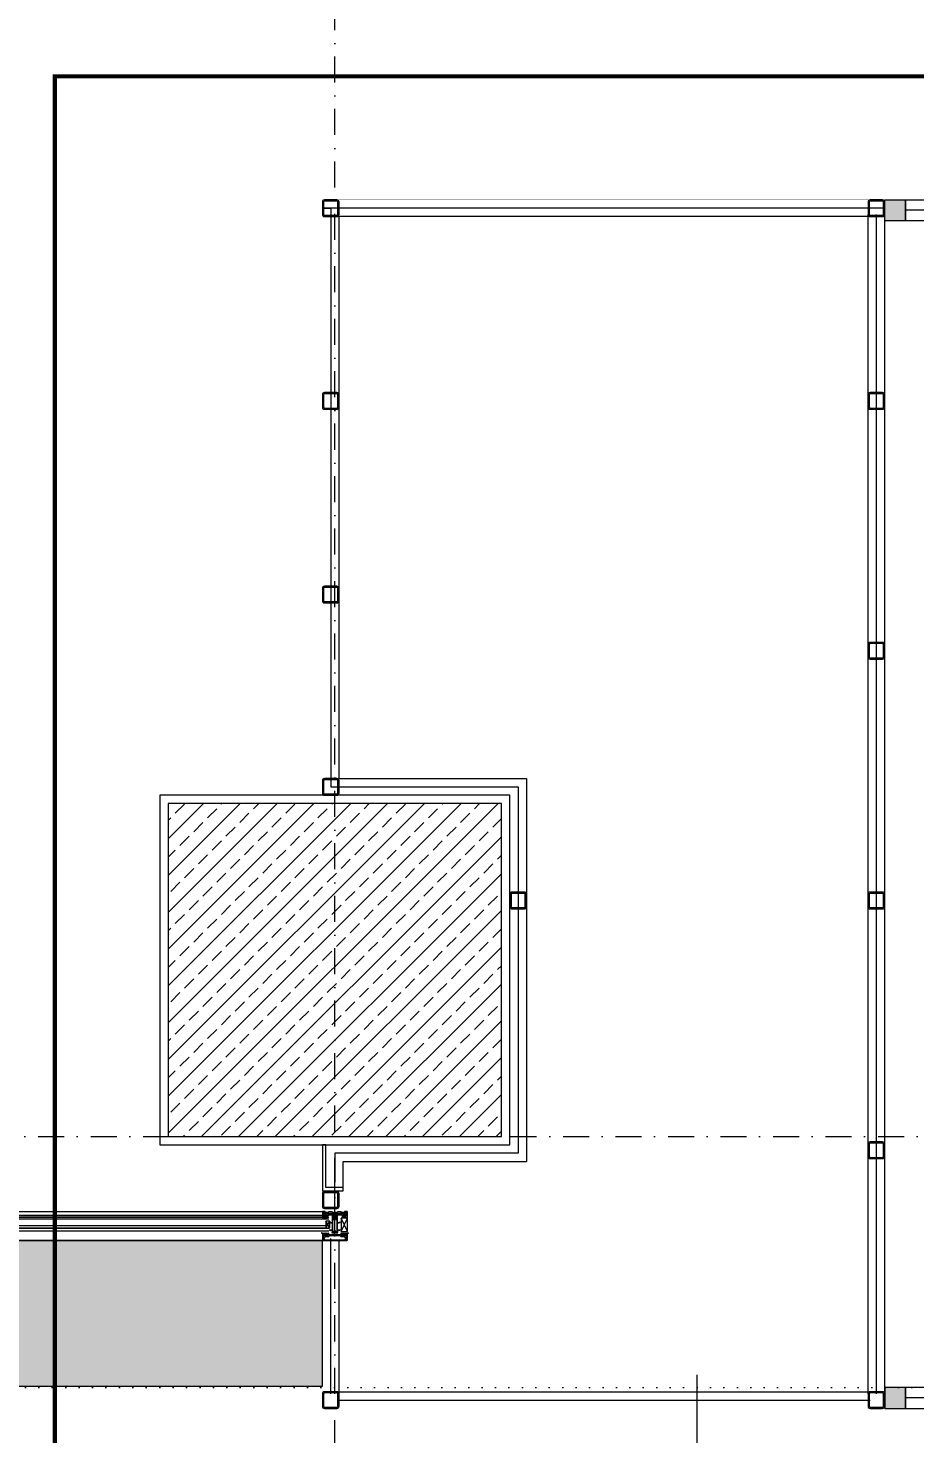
# Model space of a CAD drawing. Extents: x -1701 to 23780, y -363 to 7742.
# Drawn here: x 3248.9 to 3461.7, y 273.6 to 611.3 of the extents above; entities that cross this region are included whole.
import ezdxf
from ezdxf.enums import TextEntityAlignment as Align

# ---------------------------------------------------------------- set-up
doc = ezdxf.new("R2010")
doc.units = 0
doc.header["$LTSCALE"] = 25
doc.header["$MEASUREMENT"] = 0
doc.header["$PDMODE"] = 1
for name, pattern in [('Audi$0$DASHDOT2', [0.5, 0.25, -0.125, 0, -0.125]), ('Audi$0$DOT2', [0.125, 0, -0.125]), ('Audi$0$HIDDEN2', [4.7625, 3.175, -1.5875])]:
    doc.linetypes.add(name, pattern=pattern)
doc.layers.get('0').update_dxf_attribs({"color": 9, "lineweight": 9})
for name, color, linetype, lineweight in [('Audi$0$01', 8, 'Continuous', 9), ('Audi$0$06D', 8, 'Continuous', 9), ('Audi$0$09', 8, 'Continuous', 9), ('Audi$0$09W', 8, 'Continuous', 9), ('Audi$0$10', 8, 'Continuous', 9), ('Audi$0$14', 8, 'Continuous', 9), ('Audi$0$15', 8, 'Continuous', 9), ('Audi$0$20', 8, 'Audi$0$DOT2', 9), ('Audi$0$21', 8, 'Continuous', 9), ('Audi$0$22', 8, 'Continuous', 9), ('Audi$0$24', 8, 'Audi$0$DASHDOT2', 9), ('Audi$0$33', 8, 'Audi$0$BATTING', 9)]:
    doc.layers.add(name, color=color, linetype=linetype, lineweight=lineweight)
doc.styles.add('Audi$0$Arial', font='arial.ttf', dxfattribs={"height": 2.5})
doc.linetypes.add('Audi$0$BATTING', pattern='A,0.0001,-0.1,[134,ltypeshp.shx,S=0.1,R=0,X=-0.1,Y=0],-0.2,[134,ltypeshp.shx,S=0.1,R=180,X=0.1,Y=0],-0.1', length=0.4001)

# ---------------------------------------------------------------- blocks, each defined once
blk = doc.blocks.new('Audi$0$p-kolon_80x80')
at = {"layer": 'Audi$0$09W'}
h = blk.add_hatch(dxfattribs=at)
h.set_pattern_fill('ANSI33', color=256, scale=25, style=0)
h.set_pattern_definition([(45, (-1222.5, -385), (-4.419417, 4.419417), []), (45, (-1218.0806, -385), (-4.419417, 4.419417), [3.125, -1.5625])])
h.paths.add_polyline_path([(-40, -40), (40, -40), (40, 40), (-40, 40)])
blk.add_lwpolyline([(-40, -40), (40, -40), (40, 40), (-40, 40)], close=True)
blk = doc.blocks.new('Audi$0$HHIMA10-IZQUIERDA$0$JUHI08')
at = {"color": 253}
blk.add_lwpolyline([(27, 9.7, -0.414214), (26.8, 9.5), (26, 9.5), (26, 8.5), (27, 8.5), (26, 6), (26, 0), (23.5, -2.5), (22, -2.5), (21.5, -3), (21, -2.5), (20.5, -2.5), (20, -3), (19.5, -2.5), (19, -2.5), (18.5, -3), (18, -2.5), (17.5, -2.5), (17, -3), (16.5, -2.5), (14.3, -2.5, -0.377964), (11.7, -2.5), (7.5, -2.5), (7, -3), (6.5, -2.5), (2.5, -2.5), (0, 0), (0, 6), (-1, 8.5), (0, 8.5), (0, 9.5), (-0.8, 9.5, -0.414214), (-1, 9.7), (-1, 9.9, -0.339454), (0.1, 11.4), (7.1, 13.5, -1), (7.5, 12.1), (7.1, 12, 0.330788), (5, 9.2), (5, 7.5), (6.9, 5.6, -1), (6.2, 5), (5, 6.2), (5, 3.5), (6.9, 1.6, -1), (6.2, 1), (5, 2.2), (5, -1), (11.7, -1, 0.377964), (14.3, -1), (21, -1), (21, 2.2), (19.8, 1, -1), (19.1, 1.6), (21, 3.5), (21, 6.2), (19.8, 5, -1), (19.1, 5.6), (21, 7.5), (21, 9.2, 0.330788), (18.9, 12), (18.5, 12.1, -1), (18.9, 13.5), (25.9, 11.4, -0.339454), (27, 9.9)], format="xyb", close=True, dxfattribs=at)
for points in [[(3.5, 8), (3.5, 11), (1.5, 10.5), (1.5, 8)], [(3.5, 3.8), (3.5, 6.8), (1.5, 6.8), (1.5, 3.8)], [(2.5, -0.5), (3.5, -0.5), (3.5, 2.5), (1.5, 2.5), (1.5, 0.5)], [(22.5, 11), (22.5, 8), (24.5, 8), (24.5, 10.5)], [(22.5, 6.8), (22.5, 3.8), (24.5, 3.8), (24.5, 6.8)], [(24.5, 0.5), (23.5, -0.5), (22.5, -0.5), (22.5, 2.5), (24.5, 2.5)]]:
    blk.add_lwpolyline(points, close=True, dxfattribs=at)
blk = doc.blocks.new('Audi$0$prf-10x10')
blk.add_lwpolyline([(-5, -5), (5, -5), (5, 5), (-5, 5)], close=True)
at = {"color": 255}
blk.add_solid([(-5, -5), (5, -5), (-5, 5), (5, 5)], dxfattribs=at)
at = {"layer": 'Audi$0$10'}
blk.add_point((0, 0), dxfattribs=at)
blk = doc.blocks.new('*U4793')
at = {"layer": 'Audi$0$06D'}
blk.add_lwpolyline([(5, 0), (153.08, 0), (153.08, 5), (5, 5)], close=True, dxfattribs=at)
at = {"layer": 'Audi$0$15'}
blk.add_lwpolyline([(153.08, 2.5), (5, 2.5)], dxfattribs=at)
at = {"layer": 'Audi$0$10', "xscale": 0.5, "yscale": 0.5, "rotation": 270}
for p in [(2.5, 2.5), (150.58, 2.5)]:
    blk.add_blockref('Audi$0$prf-10x10', p, dxfattribs=at)
blk = doc.blocks.new('*U4794')
at = {"layer": 'Audi$0$06D'}
blk.add_lwpolyline([(5, 0), (153, 0), (153, 5), (5, 5)], close=True, dxfattribs=at)
at = {"layer": 'Audi$0$15'}
blk.add_lwpolyline([(153, 2.5), (5, 2.5)], dxfattribs=at)
at = {"layer": 'Audi$0$10', "xscale": 0.5, "yscale": 0.5, "rotation": 270}
for p in [(2.5, 2.5), (150.5, 2.5)]:
    blk.add_blockref('Audi$0$prf-10x10', p, dxfattribs=at)
blk = doc.blocks.new('Audi$0$p-kapı-kayar')
for p, q in [((-17.64, 2.07), (-17.75, 1.45)), ((-17.33, 1.45), (-17.42, 2.07)), ((185.75, 1.45), (185.84, 2.07)), ((186.06, 2.07), (186.17, 1.45))]:
    blk.add_line(p, q)
at = {"linetype": 'Continuous', "flags": 128}
for points in [[(-17.34, 2.06), (-17.34, 1.91), (-15.89, 1.91, 0.414214), (-15.59, 2.21), (-15.59, 3.11), (-15.64, 3.16), (-15.59, 3.21), (-15.59, 6.06), (-15.64, 6.11), (-15.59, 6.16), (-15.59, 7.91), (-15.67, 8.23, 0.344151), (-15.77, 8.31), (-15.79, 8.31), (-15.79, 2.21, -0.414214), (-15.89, 2.11), (-16.89, 2.11), (-16.89, 2.31, 0.414214), (-16.99, 2.41), (-17.99, 2.41), (-17.99, 3.4), (-18.19, 3.4), (-18.19, 3.3), (-19.89, 3.3), (-19.89, 3.4), (-20.09, 3.4), (-20.09, 3.1), (-19.64, 3.1), (-19.59, 3.15), (-19.54, 3.1), (-18.19, 3.1), (-18.19, 2.06), (-19.09, 2.06), (-19.09, 1.91), (-17.74, 1.91), (-17.74, 2.06), (-17.99, 2.06), (-17.99, 2.19), (-17.09, 2.19), (-17.09, 2.06)], [(185.76, 2.06), (185.76, 1.91), (184.31, 1.91, -0.414214), (184.01, 2.21), (184.01, 3.11), (184.06, 3.16), (184.01, 3.21), (184.01, 6.06), (184.06, 6.11), (184.01, 6.16), (184.01, 7.91), (184.09, 8.23, -0.344151), (184.19, 8.31), (184.21, 8.31), (184.21, 2.21, 0.414214), (184.31, 2.11), (185.31, 2.11), (185.31, 2.31, -0.414214), (185.41, 2.41), (186.41, 2.41), (186.41, 3.4), (186.61, 3.4), (186.61, 3.3), (188.31, 3.3), (188.31, 3.4), (188.51, 3.4), (188.51, 3.1), (188.06, 3.1), (188.01, 3.15), (187.96, 3.1), (186.61, 3.1), (186.61, 2.06), (187.51, 2.06), (187.51, 1.91), (186.16, 1.91), (186.16, 2.06), (186.41, 2.06), (186.41, 2.19), (185.51, 2.19), (185.51, 2.06)]]:
    blk.add_lwpolyline(points, format="xyb", close=True, dxfattribs=at)
at = {"ltscale": 1000}
for points in [[(-19.5, -1.49), (-19.5, -1.69), (-22.9, -1.69, -0.414214), (-23.5, -1.09), (-23.5, -0.24), (-23.45, -0.19), (-23.5, -0.14), (-23.5, 0.86), (-23.45, 0.91), (-23.5, 0.96), (-23.5, 1.81, -0.414214), (-22.9, 2.41), (-20.98, 2.41, -1), (-20.98, 2.26), (-22.9, 2.26, 0.085164), (-23.05, 2.23), (-23.05, 2.01, -1), (-23.15, 2.01), (-23.15, 2.13, 0.63755), (-23.19, 2.15, 0.221337), (-23.35, 1.81), (-23.35, 1.41, 1), (-23.15, 1.41), (-23.15, 1.46, -1), (-23.05, 1.46), (-23.05, 1.41, 0.414214), (-22.95, 1.31), (-21.75, 1.31, -1), (-21.75, 1.21), (-21.85, 1.21, 1), (-21.85, 1.11), (-21.51, 1.11), (-21.48, 1.08), (-21.45, 1.11), (-21.1, 1.11, 1), (-21.1, 1.21), (-21.2, 1.21, -1), (-21.2, 1.31), (-19.5, 1.31), (-19.5, 1.11, -0.414214), (-19.6, 1.01), (-19.7, 1.01), (-19.7, 1.11, 0.414214), (-19.75, 1.16), (-20.2, 1.16), (-20.2, 1.11, -0.414214), (-20.3, 1.01), (-20.4, 1.01), (-20.4, 1.11, 0.414214), (-20.45, 1.16), (-20.85, 1.16, 0.414214), (-20.9, 1.11), (-20.9, -1.49, 0.414214), (-20.85, -1.54), (-20.45, -1.54, 0.414214), (-20.4, -1.49), (-20.4, -1.39), (-20.3, -1.39, -0.414214), (-20.2, -1.49), (-20.2, -1.54), (-19.75, -1.54, 0.414214), (-19.7, -1.49), (-19.7, -1.39), (-19.6, -1.39, -0.414214)], [(-23.23, -1.41, -0.196262), (-23.35, -1.09), (-23.35, 1.06, -0.414214), (-23.25, 1.16), (-23.15, 1.16, -0.414214), (-23.05, 1.06), (-23.05, 0.81), (-22.9, 0.81), (-22.9, 1.06, -0.414214), (-22.8, 1.16), (-22.1, 1.16, -0.414214), (-22.05, 1.11), (-22.05, 1.01, 0.414214), (-22, 0.96), (-21.15, 0.96, -0.414214), (-21.05, 0.86), (-21.05, -1.44, -0.414214), (-21.15, -1.54), (-22.8, -1.54, -0.414214), (-22.9, -1.44), (-22.9, -1.19), (-23.05, -1.19), (-23.05, -1.34, -0.671875)], [(78.67, -1.54), (78.27, -1.54, -0.414214), (78.22, -1.49), (78.22, -1.39), (78.12, -1.39, 0.414214), (78.02, -1.49), (78.02, -1.54), (77.57, -1.54, -0.414214), (77.52, -1.49), (77.52, -1.39), (77.42, -1.39, 0.414214), (77.32, -1.49), (77.32, -1.69), (80.73, -1.69, 0.365977), (81.32, -1.19), (80.92, -1.19), (80.92, -0.92, 0.414214), (80.87, -0.87), (80.82, -0.87, 0.414214), (80.77, -0.92), (80.77, -1.04), (80.47, -1.04), (80.47, -0.74, 0.414214), (80.42, -0.69), (80.37, -0.69, 0.414214), (80.32, -0.74), (80.32, -0.89), (80.35, -0.92), (80.32, -0.95), (80.32, -1.09, 0.414214), (80.42, -1.19), (80.72, -1.19, -0.414214), (80.77, -1.24, 0.414214), (80.87, -1.34), (80.91, -1.34, -0.760399), (80.94, -1.44, -0.136106), (80.73, -1.49), (79.07, -1.49, -0.414214), (78.97, -1.39), (78.97, 1.01, -0.414214), (79.07, 1.11), (80.73, 1.11, -0.136106), (80.94, 1.05, -0.760399), (80.91, 0.96), (80.87, 0.96, 0.414214), (80.77, 0.86, -0.414214), (80.72, 0.81), (80.42, 0.81, 0.414214), (80.32, 0.71), (80.32, 0.36, 0.414214), (80.37, 0.31), (80.42, 0.31, 0.414214), (80.47, 0.36), (80.47, 0.66), (80.77, 0.66), (80.77, 0.53, 0.414214), (80.82, 0.48), (80.87, 0.48, 0.414214), (80.92, 0.53), (80.92, 0.81), (81.32, 0.81, 0.365977), (80.73, 1.31), (77.32, 1.31), (77.32, 1.11, 0.414214), (77.42, 1.01), (77.52, 1.01), (77.52, 1.11, -0.414214), (77.57, 1.16), (78.02, 1.16), (78.02, 1.11, 0.414214), (78.12, 1.01), (78.22, 1.01), (78.22, 1.11, -0.414214), (78.27, 1.16), (78.67, 1.16, -0.414214), (78.72, 1.11), (78.72, -1.49, -0.414214)], [(89.75, -1.54), (90.15, -1.54, 0.414214), (90.2, -1.49), (90.2, -1.39), (90.3, -1.39, -0.414214), (90.4, -1.49), (90.4, -1.54), (90.85, -1.54, 0.414214), (90.9, -1.49), (90.9, -1.39), (91, -1.39, -0.414214), (91.1, -1.49), (91.1, -1.69), (87.69, -1.69, -0.365977), (87.1, -1.19), (87.5, -1.19), (87.5, -0.92, -0.414214), (87.55, -0.87), (87.6, -0.87, -0.414214), (87.65, -0.92), (87.65, -1.04), (87.95, -1.04), (87.95, -0.74, -0.414214), (88, -0.69), (88.05, -0.69, -0.414214), (88.1, -0.74), (88.1, -0.89), (88.07, -0.92), (88.1, -0.95), (88.1, -1.09, -0.414214), (88, -1.19), (87.7, -1.19, 0.414214), (87.65, -1.24, -0.414214), (87.55, -1.34), (87.51, -1.34, 0.760399), (87.48, -1.44, 0.136106), (87.69, -1.49), (89.35, -1.49, 0.414214), (89.45, -1.39), (89.45, 1.01, 0.414214), (89.35, 1.11), (87.69, 1.11, 0.136106), (87.48, 1.05, 0.760399), (87.51, 0.96), (87.55, 0.96, -0.414214), (87.65, 0.86, 0.414214), (87.7, 0.81), (88, 0.81, -0.414214), (88.1, 0.71), (88.1, 0.36, -0.414214), (88.05, 0.31), (88, 0.31, -0.414214), (87.95, 0.36), (87.95, 0.66), (87.65, 0.66), (87.65, 0.53, -0.414214), (87.6, 0.48), (87.55, 0.48, -0.414214), (87.5, 0.53), (87.5, 0.81), (87.1, 0.81, -0.365977), (87.69, 1.31), (91.1, 1.31), (91.1, 1.11, -0.414214), (91, 1.01), (90.9, 1.01), (90.9, 1.11, 0.414214), (90.85, 1.16), (90.4, 1.16), (90.4, 1.11, -0.414214), (90.3, 1.01), (90.2, 1.01), (90.2, 1.11, 0.414214), (90.15, 1.16), (89.75, 1.16, 0.414214), (89.7, 1.11), (89.7, -1.49, 0.414214)], [(187.92, -1.49), (187.92, -1.69), (191.32, -1.69, 0.414214), (191.92, -1.09), (191.92, -0.24), (191.87, -0.19), (191.92, -0.14), (191.92, 0.86), (191.87, 0.91), (191.92, 0.96), (191.92, 1.81, 0.414214), (191.32, 2.41), (189.4, 2.41, 1), (189.4, 2.26), (191.32, 2.26, -0.085164), (191.47, 2.23), (191.47, 2.01, 1), (191.57, 2.01), (191.57, 2.13, -0.63755), (191.61, 2.15, -0.221337), (191.77, 1.81), (191.77, 1.41, -1), (191.57, 1.41), (191.57, 1.46, 1), (191.47, 1.46), (191.47, 1.41, -0.414214), (191.37, 1.31), (190.17, 1.31, 1), (190.17, 1.21), (190.27, 1.21, -1), (190.27, 1.11), (189.93, 1.11), (189.9, 1.08), (189.87, 1.11), (189.52, 1.11, -1), (189.52, 1.21), (189.62, 1.21, 1), (189.62, 1.31), (187.92, 1.31), (187.92, 1.11, 0.414214), (188.02, 1.01), (188.12, 1.01), (188.12, 1.11, -0.414214), (188.17, 1.16), (188.62, 1.16), (188.62, 1.11, 0.414214), (188.72, 1.01), (188.82, 1.01), (188.82, 1.11, -0.414214), (188.87, 1.16), (189.27, 1.16, -0.414214), (189.32, 1.11), (189.32, -1.49, -0.414214), (189.27, -1.54), (188.87, -1.54, -0.414214), (188.82, -1.49), (188.82, -1.39), (188.72, -1.39, 0.414214), (188.62, -1.49), (188.62, -1.54), (188.17, -1.54, -0.414214), (188.12, -1.49), (188.12, -1.39), (188.02, -1.39, 0.414214)], [(191.65, -1.41, 0.196262), (191.77, -1.09), (191.77, 1.06, 0.414214), (191.67, 1.16), (191.57, 1.16, 0.414214), (191.47, 1.06), (191.47, 0.81), (191.32, 0.81), (191.32, 1.06, 0.414214), (191.22, 1.16), (190.52, 1.16, 0.414214), (190.47, 1.11), (190.47, 1.01, -0.414214), (190.42, 0.96), (189.57, 0.96, 0.414214), (189.47, 0.86), (189.47, -1.44, 0.414214), (189.57, -1.54), (191.22, -1.54, 0.414214), (191.32, -1.44), (191.32, -1.19), (191.47, -1.19), (191.47, -1.34, 0.671875)]]:
    blk.add_lwpolyline(points, format="xyb", close=True, dxfattribs=at)
for points in [[(-20.4, 2.39), (-18.48, 2.39, -1), (-18.48, 2.24), (-20.4, 2.24), (-20.55, 2.22), (-20.55, 1.99, -1), (-20.65, 1.99), (-20.65, 2.12, 0.63755), (-20.69, 2.14), (-20.85, 1.79), (-20.85, 1.39, 1), (-20.65, 1.39), (-20.65, 1.44, -1), (-20.55, 1.44), (-20.55, 1.39, 0.414214), (-20.45, 1.29), (-19.25, 1.29, -1), (-19.25, 1.19), (-19.35, 1.19, 1), (-19.35, 1.09), (-19.01, 1.09), (-18.98, 1.06), (-18.95, 1.09), (-18.6, 1.09, 1), (-18.6, 1.19), (-18.7, 1.19, -1), (-18.7, 1.29), (83.23, 1.29, -0.365977), (83.82, 0.79), (83.75, 0.79), (83.75, 0.41), (84.21, 0.05), (84.21, 0), (84.19, -0.04), (84.13, -0.08, -0.068877), (83.67, -0.22, -0.025103), (83.39, -0.25, 0.44249), (83.29, -0.42), (83.3, -0.49), (83.45, -0.68), (83.66, -0.77), (83.79, -0.8), (83.79, -0.96), (83.75, -1.18), (83.75, -1.21), (83.82, -1.21, -0.365977), (83.23, -1.71), (-20.4, -1.71, -0.414214), (-21, -1.11), (-21, -0.26), (-20.95, -0.21), (-21, -0.16), (-21, 0.84), (-20.95, 0.89), (-21, 0.94), (-21, 1.79, -0.414214), (-20.4, 2.39)], [(85.19, 1.29, 0.365977), (84.6, 0.79), (84.67, 0.76), (84.63, 0.54), (84.63, 0.38), (84.91, 0.3), (84.97, 0.26), (85.12, 0.07, -0.207783), (85.09, -0.15, -0.31764), (85.03, -0.17), (84.75, -0.2), (84.43, -0.27), (84.29, -0.33), (84.23, -0.38), (84.21, -0.42), (84.21, -0.47), (84.67, -0.82), (84.67, -1.18), (84.6, -1.21, 0.365977), (85.19, -1.71), (188.82, -1.71, 0.414214), (189.42, -1.11), (189.42, -0.26), (189.37, -0.21), (189.42, -0.16), (189.42, 0.84), (189.37, 0.89), (189.42, 0.94), (189.42, 1.79, 0.414214), (188.82, 2.39), (186.9, 2.39, 1), (186.9, 2.24), (188.82, 2.24), (188.97, 2.22), (188.97, 1.99, 1), (189.07, 1.99), (189.07, 2.12, -0.63755), (189.11, 2.14, -0.465478), (189.11, 2.14, -0.221337), (189.27, 1.79), (189.27, 1.39, -1), (189.07, 1.39), (189.07, 1.44, 1), (188.97, 1.44), (188.97, 1.39, -0.414214), (188.87, 1.29), (85.19, 1.29)]]:
    blk.add_lwpolyline(points, format="xyb", close=True)
for points in [[(-17.87, 2.19), (-17.87, 2.07), (-17.21, 2.07), (-17.21, 2.19)], [(81.49, -0.13), (81.55, -0.11), (81.63, -0.07), (81.69, -0.02), (81.71, 0.01), (81.71, 0.06), (81.25, 0.42), (81.25, 0.78), (80.94, 0.78), (80.94, 0.42), (80.74, 0.42), (80.74, 0.6), (80.73, 0.61), (80.68, 0.6), (80.49, 0.4), (80.49, -0.85), (80.68, -1.04), (80.73, -1.05), (80.74, -1.04), (80.74, -0.86), (80.94, -0.86), (80.94, -1.17), (81.25, -1.17), (81.29, -0.94), (81.29, -0.79), (81.16, -0.76), (81.01, -0.7), (80.95, -0.67), (80.87, -0.57), (80.8, -0.48), (80.79, -0.41), (80.8, -0.31), (80.83, -0.26), (80.89, -0.23), (81.17, -0.21), (81.38, -0.16)], [(86.93, -0.13), (86.87, -0.11), (86.79, -0.07), (86.73, -0.02), (86.71, 0.01), (86.71, 0.06), (87.17, 0.42), (87.17, 0.78), (87.48, 0.78), (87.48, 0.42), (87.68, 0.42), (87.68, 0.6), (87.69, 0.61), (87.74, 0.6), (87.93, 0.4), (87.93, -0.85), (87.74, -1.04), (87.69, -1.05), (87.68, -1.04), (87.68, -0.86), (87.48, -0.86), (87.48, -1.17), (87.17, -1.17), (87.13, -0.94), (87.13, -0.79), (87.26, -0.76), (87.41, -0.7), (87.47, -0.67), (87.55, -0.57), (87.62, -0.48), (87.63, -0.41), (87.62, -0.31), (87.59, -0.26), (87.53, -0.23), (87.25, -0.21), (87.04, -0.16)], [(186.29, 2.19), (186.29, 2.07), (185.63, 2.07), (185.63, 2.19)]]:
    blk.add_lwpolyline(points, close=True)
at = {"layer": 'Audi$0$06D'}
for p, q in [((77.32, 1.31), (-20.35, 1.31)), ((91.1, 1.31), (188.77, 1.31)), ((77.32, -1.69), (-19.5, -1.69)), ((91.1, -1.69), (187.92, -1.69))]:
    blk.add_line(p, q, dxfattribs=at)
at = {"layer": 'Audi$0$15'}
for p, q in [((-20.59, 0.32), (-20.59, -0.68)), ((-20.59, 0.32), (78.43, 0.32)), ((78.43, 0.32), (78.43, -0.68)), ((89.99, 0.32), (89.99, -0.68)), ((189.01, 0.32), (89.99, 0.32)), ((189.01, 0.32), (189.01, -0.68)), ((-20.59, -0.68), (78.43, -0.68)), ((189.01, -0.68), (89.99, -0.68))]:
    blk.add_line(p, q, dxfattribs=at)
at = {"layer": 'Audi$0$20'}
for points in [[(-22.9, -1.69), (-115.79, -1.69), (-115.79, 2.41), (-22.9, 2.41)], [(191.32, -1.69), (284.21, -1.69), (284.21, 2.41), (191.32, 2.41)]]:
    blk.add_lwpolyline(points, dxfattribs=at)
at = {"yscale": 0.1, "zscale": 0.1}
for p, xscale, rotation in [((-20.6, 1.11), 0.1, 270), ((78.42, -1.49), 0.1, 90), ((90, -1.49), -0.1, 270), ((189.02, 1.11), -0.1, 90)]:
    blk.add_blockref('Audi$0$HHIMA10-IZQUIERDA$0$JUHI08', p, dxfattribs=dict(at, xscale=xscale, rotation=rotation))
at = {"layer": 'Audi$0$10', "xscale": -1, "rotation": 180}
blk.add_blockref('*U4793', (-168.79, 8.4), dxfattribs=at)
at = {"layer": 'Audi$0$10', "rotation": 180}
blk.add_blockref('*U4794', (337.21, 8.4), dxfattribs=at)
blk = doc.blocks.new('Audi$0$Prf-40x40')
for points in [[(1.5, -2), (-1.5, -2, -0.414214), (-2, -1.5), (-2, 1.5, -0.414214), (-1.5, 2), (1.5, 2, -0.414214), (2, 1.5), (2, -1.5, -0.414214)], [(1.5, -1.7), (-1.5, -1.7, -0.414214), (-1.7, -1.5), (-1.7, 1.5, -0.414214), (-1.5, 1.7), (1.5, 1.7, -0.414214), (1.7, 1.5), (1.7, -1.5, -0.414214)]]:
    blk.add_lwpolyline(points, format="xyb", close=True)
at = {"color": 252}
blk.add_point((0, 0), dxfattribs=at)
blk = doc.blocks.new('Audi$0$p-profil_bitis')
for p, q in [((-1.5, 2.16), (-3, 5.37)), ((-3, 2.16), (-1.5, 5.37)), ((1.2, 3.05), (2.2, 4.65)), ((2.2, 3.05), (1.2, 4.65))]:
    blk.add_line(p, q)
for points in [[(-2.9, 6.02), (-2.89, 6.01), (-2.88, 6), (-2.88, 6), (-2.87, 6), (-2.48, 6), (-2.47, 6), (-2.46, 6), (-2.46, 6.01), (-2.45, 6.02), (-2.43, 6.06), (-2.41, 6.08), (-2.4, 6.09), (-2.38, 6.09), (-2.37, 6.1), (-2.35, 6.09), (-2.33, 6.09), (-2.32, 6.08), (-2.3, 6.06), (-2.28, 6.01), (-2.27, 6.01), (-2.27, 6), (-2.26, 6), (-2.25, 6), (-1.76, 6), (-1.76, 5.49), (-1.76, 5.48), (-1.77, 5.47), (-1.77, 5.46), (-1.78, 5.46), (-1.79, 5.45), (-1.8, 5.45), (-1.81, 5.45), (-1.82, 5.46), (-1.83, 5.46), (-1.84, 5.47), (-1.89, 5.55), (-1.89, 5.56), (-1.9, 5.57), (-1.9, 5.57), (-1.91, 5.57), (-1.92, 5.57), (-1.93, 5.57), (-1.93, 5.56), (-1.94, 5.55), (-1.99, 5.46), (-1.99, 5.46), (-2, 5.46), (-2, 5.45), (-2.01, 5.45), (-2.02, 5.45), (-2.1, 5.45), (-2.11, 5.45), (-2.12, 5.45), (-2.12, 5.46), (-2.13, 5.46), (-2.13, 5.47), (-2.13, 5.47), (-2.14, 5.48), (-2.14, 5.5), (-2.23, 5.45), (-2.54, 5.45), (-2.62, 5.5), (-2.62, 5.48), (-2.63, 5.47), (-2.63, 5.46), (-2.63, 5.46), (-2.64, 5.45), (-2.65, 5.45), (-2.65, 5.45), (-2.74, 5.45), (-2.75, 5.45), (-2.76, 5.45), (-2.76, 5.46), (-2.77, 5.46), (-2.77, 5.46), (-2.82, 5.55), (-2.83, 5.56), (-2.83, 5.57), (-2.84, 5.57), (-2.85, 5.57), (-2.86, 5.57), (-2.86, 5.57), (-2.87, 5.56), (-2.87, 5.55), (-2.92, 5.47), (-2.93, 5.46), (-2.94, 5.46), (-2.95, 5.45), (-2.96, 5.45), (-2.97, 5.45), (-2.98, 5.46), (-2.99, 5.46), (-2.99, 5.47), (-3, 5.48), (-3, 5.49), (-3, 6.92), (-3, 6.93), (-3, 6.93), (-2.99, 6.94), (-2.99, 6.95), (-2.98, 6.95), (-2.97, 6.95), (-2.37, 6.95), (-2.36, 6.95), (-2.35, 6.95), (-2.35, 6.94), (-2.34, 6.93), (-2.34, 6.93), (-2.34, 6.92), (-2.34, 6.47), (-2.34, 6.44), (-2.32, 6.41), (-2.3, 6.38), (-2.28, 6.37), (-2.25, 6.35), (-2.22, 6.35), (-2.04, 6.35), (-2.03, 6.35), (-2.02, 6.35), (-2.01, 6.36), (-2, 6.37), (-1.99, 6.38), (-1.99, 6.39), (-1.99, 6.4), (-1.99, 6.54), (-2.05, 6.54), (-2.06, 6.54), (-2.08, 6.55), (-2.09, 6.55), (-2.09, 6.56), (-2.1, 6.58), (-2.1, 6.59), (-2.1, 6.6), (-2.1, 6.62), (-2.09, 6.63), (-2.08, 6.65), (-2.07, 6.66), (-2.05, 6.67), (-2.04, 6.68), (-2.02, 6.68), (-1.79, 6.68), (-1.78, 6.68), (-1.78, 6.68), (-1.77, 6.67), (-1.76, 6.66), (-1.76, 6.66), (-1.76, 6.65), (-1.76, 6.4), (-0.65, 6.4), (-0.62, 6.4), (-0.58, 6.39), (-0.56, 6.37), (-0.53, 6.35), (-0.51, 6.32), (-0.5, 6.28), (-0.5, 6.25), (-0.5, 2.04), (-0.5, 2.01), (-0.49, 1.99), (-0.47, 1.96), (-0.45, 1.94), (-0.42, 1.93), (-0.39, 1.92), (-0.36, 1.92), (-0.33, 1.93), (-0.31, 1.94), (-0.29, 1.96), (-0.27, 1.99), (-0.26, 2.01), (-0.25, 2.04), (-0.25, 2.25), (-0.25, 2.26), (-0.25, 2.26), (-0.25, 2.27), (-0.24, 2.28), (-0.23, 2.28), (-0.23, 2.28), (0.22, 2.28), (0.23, 2.28), (0.24, 2.28), (0.25, 2.27), (0.25, 2.26), (0.25, 2.26), (0.26, 2.25), (0.26, 2.04), (0.26, 2.01), (0.27, 1.99), (0.29, 1.96), (0.31, 1.94), (0.33, 1.93), (0.36, 1.92), (0.39, 1.92), (0.42, 1.93), (0.45, 1.94), (0.47, 1.96), (0.49, 1.99), (0.5, 2.01), (0.5, 2.04), (0.5, 6.25), (0.51, 6.29), (0.52, 6.33), (0.54, 6.36), (0.58, 6.38), (0.61, 6.4), (0.65, 6.4), (1.76, 6.4), (1.76, 6.65), (1.76, 6.66), (1.76, 6.66), (1.77, 6.67), (1.77, 6.67), (1.78, 6.68), (1.78, 6.68), (1.79, 6.68), (2.02, 6.68), (2.04, 6.68), (2.06, 6.67), (2.08, 6.66), (2.09, 6.64), (2.1, 6.62), (2.1, 6.6), (2.1, 6.59), (2.1, 6.58), (2.1, 6.57), (2.09, 6.56), (2.08, 6.55), (2.07, 6.54), (2.06, 6.54), (2.05, 6.54), (1.99, 6.54), (1.99, 6.4), (1.99, 6.39), (1.99, 6.38), (2, 6.37), (2.01, 6.36), (2.02, 6.35), (2.03, 6.35), (2.04, 6.35), (2.22, 6.35), (2.25, 6.35), (2.28, 6.37), (2.3, 6.38), (2.32, 6.41), (2.34, 6.44), (2.34, 6.47), (2.34, 6.92), (2.34, 6.93), (2.34, 6.93), (2.35, 6.94), (2.35, 6.95), (2.36, 6.95), (2.37, 6.95), (2.97, 6.95), (2.98, 6.95), (2.98, 6.95), (2.99, 6.94), (2.99, 6.94), (3, 6.93), (3, 6.93), (3, 6.92), (3, 5.49), (3, 5.48), (3, 5.47), (2.99, 5.46), (2.98, 5.46), (2.97, 5.45), (2.96, 5.45), (2.96, 5.45), (2.95, 5.45), (2.94, 5.46), (2.93, 5.46), (2.92, 5.47), (2.87, 5.55), (2.87, 5.56), (2.86, 5.57), (2.86, 5.57), (2.85, 5.57), (2.84, 5.57), (2.83, 5.57), (2.83, 5.56), (2.82, 5.55), (2.77, 5.46), (2.77, 5.46), (2.76, 5.46), (2.76, 5.45), (2.75, 5.45), (2.74, 5.45), (2.65, 5.45), (2.65, 5.45), (2.64, 5.45), (2.63, 5.46), (2.63, 5.46), (2.63, 5.47), (2.62, 5.48), (2.62, 5.5), (2.53, 5.45), (2.22, 5.45), (2.13, 5.5), (2.13, 5.48), (2.13, 5.47), (2.13, 5.47), (2.13, 5.46), (2.12, 5.46), (2.12, 5.45), (2.11, 5.45), (2.1, 5.45), (2.02, 5.45), (2.01, 5.45), (2, 5.45), (1.99, 5.46), (1.99, 5.46), (1.94, 5.55), (1.93, 5.56), (1.93, 5.57), (1.92, 5.57), (1.91, 5.57), (1.9, 5.57), (1.9, 5.57), (1.89, 5.56), (1.89, 5.55), (1.84, 5.47), (1.83, 5.46), (1.82, 5.46), (1.81, 5.45), (1.8, 5.45), (1.79, 5.45), (1.78, 5.46), (1.77, 5.46), (1.77, 5.47), (1.76, 5.48), (1.76, 5.49), (1.76, 6), (2.25, 6), (2.26, 6), (2.26, 6), (2.27, 6.01), (2.27, 6.01), (2.28, 6.01), (2.3, 6.06), (2.31, 6.07), (2.33, 6.09), (2.34, 6.09), (2.36, 6.1), (2.37, 6.1), (2.39, 6.09), (2.4, 6.09), (2.42, 6.07), (2.43, 6.06), (2.45, 6.02), (2.46, 6.01), (2.46, 6), (2.47, 6), (2.48, 6), (2.87, 6), (2.88, 6), (2.88, 6), (2.89, 6.01), (2.9, 6.02), (2.9, 6.02), (2.9, 6.03), (2.9, 6.04), (2.9, 6.05), (2.87, 6.1), (2.86, 6.11), (2.85, 6.11), (2.84, 6.12), (2.83, 6.12), (2.82, 6.12), (2.81, 6.12), (2.8, 6.11), (2.79, 6.11), (2.78, 6.1), (2.74, 6.02), (2.73, 6.01), (2.72, 6.01), (2.72, 6), (2.71, 6), (2.7, 6), (2.69, 6.01), (2.69, 6.01), (2.68, 6.02), (2.64, 6.1), (2.63, 6.11), (2.62, 6.11), (2.61, 6.12), (2.6, 6.12), (2.59, 6.12), (2.58, 6.12), (2.57, 6.11), (2.56, 6.11), (2.55, 6.1), (2.51, 6.02), (2.5, 6.01), (2.5, 6.01), (2.49, 6), (2.48, 6), (2.48, 6), (2.47, 6), (2.46, 6.01), (2.46, 6.01), (2.45, 6.02), (2.41, 6.1), (2.4, 6.11), (2.39, 6.11), (2.38, 6.12), (2.37, 6.12), (2.36, 6.12), (2.35, 6.12), (2.34, 6.11), (2.33, 6.11), (2.32, 6.1), (2.28, 6.02), (2.27, 6.01), (2.26, 6.01), (2.26, 6), (2.25, 6), (2.24, 6), (2.24, 6.01), (2.23, 6.01), (2.22, 6.02), (2.18, 6.1), (2.17, 6.11), (2.16, 6.11), (2.15, 6.12), (2.14, 6.12), (2.13, 6.12), (2.12, 6.12), (2.11, 6.11), (2.1, 6.11), (2.09, 6.1), (2.05, 6.02), (2.04, 6.01), (2.03, 6.01), (2.03, 6), (2.02, 6), (2.01, 6), (2.01, 6.01), (2, 6.01), (1.99, 6.02), (1.95, 6.1), (1.94, 6.11), (1.93, 6.11), (1.92, 6.12), (1.91, 6.12), (1.9, 6.12), (1.89, 6.12), (1.88, 6.11), (1.87, 6.11), (1.86, 6.1), (1.82, 6.02), (1.81, 6.01), (1.81, 6.01), (1.8, 6), (1.79, 6), (1.78, 6), (1.77, 6.01), (1.77, 6.01), (1.76, 6.02), (1.76, 6.02), (1.76, 6.03), (1.76, 6.17), (1.76, 6.18), (1.76, 6.19), (1.75, 6.19), (1.74, 6.2), (1.74, 6.2), (1.73, 6.2), (0.8, 6.2), (0.8, 6.23), (0.79, 6.25), (0.77, 6.27), (0.76, 6.28), (0.73, 6.3), (0.71, 6.3), (0.68, 6.3), (0.66, 6.29), (0.64, 6.28), (0.62, 6.26), (0.61, 6.24), (0.6, 6.22), (0.6, 6.2), (0.6, 6.17), (0.61, 6.15), (0.63, 6.13), (0.65, 6.12), (0.65, 4.3), (1.25, 4.41), (1.26, 4.41), (1.27, 4.4), (1.28, 4.4), (1.29, 4.39), (1.3, 4.38), (1.3, 4.38), (1.3, 4.37), (1.3, 4.36), (1.29, 4.35), (1.29, 4.34), (1.28, 4.33), (1.27, 4.33), (0.65, 4.15), (0.65, 2.51), (1.25, 2.62), (1.26, 2.62), (1.27, 2.61), (1.28, 2.61), (1.29, 2.6), (1.3, 2.59), (1.3, 2.59), (1.3, 2.58), (1.3, 2.57), (1.29, 2.56), (1.29, 2.55), (1.28, 2.54), (1.27, 2.54), (0.64, 2.36), (0.62, 2.35), (0.6, 2.33), (0.59, 2.32), (0.58, 2.3), (0.58, 2.28), (0.58, 1.97), (0.7, 1.97), (0.7, 1.83), (0.26, 1.83), (0.14, 1.95), (0.14, 2.05), (0.14, 2.06), (0.14, 2.06), (0.13, 2.07), (0.13, 2.07), (0.12, 2.08), (0.12, 2.08), (0.11, 2.08), (-0.11, 2.08), (-0.12, 2.08), (-0.12, 2.08), (-0.13, 2.07), (-0.13, 2.07), (-0.14, 2.06), (-0.14, 2.06), (-0.14, 2.05), (-0.14, 1.95), (-0.26, 1.83), (-0.7, 1.83), (-0.7, 1.97), (-0.58, 1.97), (-0.58, 2.28), (-0.58, 2.3), (-0.59, 2.32), (-0.6, 2.34), (-0.62, 2.35), (-0.64, 2.36), (-1.27, 2.54), (-1.28, 2.54), (-1.29, 2.55), (-1.29, 2.56), (-1.3, 2.57), (-1.3, 2.58), (-1.3, 2.59), (-1.3, 2.59), (-1.29, 2.6), (-1.28, 2.61), (-1.27, 2.61), (-1.26, 2.62), (-1.25, 2.62), (-0.65, 2.51), (-0.65, 4.15), (-1.27, 4.33), (-1.28, 4.33), (-1.29, 4.34), (-1.29, 4.35), (-1.3, 4.36), (-1.3, 4.37), (-1.3, 4.38), (-1.3, 4.38), (-1.29, 4.39), (-1.28, 4.4), (-1.27, 4.4), (-1.26, 4.41), (-1.25, 4.41), (-0.65, 4.3), (-0.65, 6.12), (-0.63, 6.13), (-0.61, 6.15), (-0.6, 6.17), (-0.6, 6.2), (-0.6, 6.22), (-0.61, 6.24), (-0.62, 6.26), (-0.64, 6.28), (-0.66, 6.29), (-0.68, 6.3), (-0.71, 6.3), (-0.73, 6.3), (-0.76, 6.28), (-0.77, 6.27), (-0.79, 6.25), (-0.8, 6.23), (-0.8, 6.2), (-1.73, 6.2), (-1.74, 6.2), (-1.74, 6.2), (-1.75, 6.19), (-1.76, 6.19), (-1.76, 6.18), (-1.76, 6.17), (-1.76, 6.03), (-1.76, 6.02), (-1.76, 6.02), (-1.77, 6.01), (-1.78, 6.01), (-1.78, 6), (-1.79, 6), (-1.8, 6), (-1.81, 6.01), (-1.81, 6.01), (-1.82, 6.02), (-1.86, 6.1), (-1.87, 6.11), (-1.88, 6.11), (-1.89, 6.12), (-1.9, 6.12), (-1.91, 6.12), (-1.92, 6.12), (-1.93, 6.11), (-1.94, 6.11), (-1.95, 6.1), (-1.99, 6.02), (-2, 6.01), (-2.01, 6.01), (-2.01, 6), (-2.02, 6), (-2.03, 6), (-2.03, 6.01), (-2.04, 6.01), (-2.05, 6.02), (-2.09, 6.1), (-2.1, 6.11), (-2.11, 6.11), (-2.12, 6.12), (-2.13, 6.12), (-2.14, 6.12), (-2.15, 6.12), (-2.16, 6.11), (-2.17, 6.11), (-2.18, 6.1), (-2.22, 6.02), (-2.23, 6.01), (-2.24, 6.01), (-2.24, 6), (-2.25, 6), (-2.26, 6), (-2.26, 6.01), (-2.27, 6.01), (-2.28, 6.02), (-2.32, 6.1), (-2.33, 6.11), (-2.34, 6.11), (-2.35, 6.12), (-2.36, 6.12), (-2.37, 6.12), (-2.38, 6.12), (-2.39, 6.11), (-2.4, 6.11), (-2.41, 6.1), (-2.45, 6.02), (-2.46, 6.01), (-2.46, 6.01), (-2.47, 6), (-2.48, 6), (-2.48, 6), (-2.49, 6), (-2.5, 6.01), (-2.5, 6.01), (-2.51, 6.02), (-2.55, 6.1), (-2.56, 6.11), (-2.57, 6.11), (-2.58, 6.12), (-2.59, 6.12), (-2.6, 6.12), (-2.61, 6.12), (-2.62, 6.11), (-2.63, 6.11), (-2.64, 6.1), (-2.68, 6.02), (-2.69, 6.01), (-2.69, 6.01), (-2.7, 6), (-2.71, 6), (-2.72, 6), (-2.73, 6.01), (-2.73, 6.01), (-2.74, 6.02), (-2.78, 6.1), (-2.79, 6.11), (-2.8, 6.11), (-2.81, 6.12), (-2.82, 6.12), (-2.83, 6.12), (-2.84, 6.12), (-2.85, 6.11), (-2.86, 6.11), (-2.87, 6.1), (-2.9, 6.05), (-2.9, 6.04), (-2.9, 6.03)], [(-2.81, 6.34), (-2.81, 6.33), (-2.8, 6.33), (-2.8, 6.32), (-2.79, 6.32), (-2.78, 6.32), (-2.56, 6.32), (-2.55, 6.32), (-2.55, 6.32), (-2.54, 6.33), (-2.54, 6.33), (-2.53, 6.34), (-2.53, 6.34), (-2.53, 6.35), (-2.53, 6.77), (-2.53, 6.78), (-2.53, 6.78), (-2.54, 6.79), (-2.54, 6.79), (-2.55, 6.8), (-2.55, 6.8), (-2.56, 6.8), (-2.78, 6.8), (-2.79, 6.8), (-2.79, 6.8), (-2.8, 6.79), (-2.8, 6.79), (-2.81, 6.78), (-2.81, 6.77)], [(2.53, 6.35), (2.53, 6.34), (2.54, 6.33), (2.54, 6.33), (2.55, 6.32), (2.55, 6.32), (2.56, 6.32), (2.78, 6.32), (2.79, 6.32), (2.79, 6.32), (2.8, 6.33), (2.81, 6.33), (2.81, 6.34), (2.81, 6.35), (2.81, 6.77), (2.81, 6.78), (2.81, 6.78), (2.8, 6.79), (2.8, 6.79), (2.79, 6.8), (2.79, 6.8), (2.78, 6.8), (2.56, 6.8), (2.55, 6.8), (2.55, 6.8), (2.54, 6.79), (2.54, 6.79), (2.53, 6.78), (2.53, 6.77)], [(-3, 5.37), (-1.5, 5.37), (-1.5, 2.16), (-3, 2.16)], [(-2.68, 5.61), (-2.67, 5.59), (-2.67, 5.58), (-2.65, 5.58), (-2.64, 5.57), (-2.63, 5.57), (-2.62, 5.57), (-2.62, 5.53), (-2.58, 5.57), (-2.17, 5.57), (-2.14, 5.53), (-2.14, 5.57), (-2.13, 5.57), (-2.12, 5.57), (-2.11, 5.57), (-2.1, 5.58), (-2.09, 5.59), (-2.08, 5.6), (-2.08, 5.61), (-2.08, 5.62), (-2.08, 5.68), (-2.21, 5.81), (-2.55, 5.81), (-2.68, 5.68), (-2.68, 5.62)], [(1.2, 3.05), (1.2, 4.65), (2.2, 4.65), (2.2, 3.05)], [(2.13, 5.57), (2.13, 5.53), (2.17, 5.57), (2.58, 5.57), (2.62, 5.53), (2.62, 5.57), (2.63, 5.57), (2.64, 5.57), (2.65, 5.57), (2.66, 5.58), (2.67, 5.59), (2.68, 5.6), (2.68, 5.61), (2.68, 5.62), (2.68, 5.68), (2.55, 5.81), (2.21, 5.81), (2.08, 5.68), (2.08, 5.62), (2.08, 5.61), (2.08, 5.6), (2.09, 5.59), (2.1, 5.58), (2.11, 5.57), (2.12, 5.57)], [(2.85, 0.85), (2.85, 1), (2.77, 1.14), (2.89, 1.5), (3, 1.5), (3, 0.1), (2.9, 0), (-2.9, 0), (-3, 0.1), (-3, 1.5), (-2.89, 1.5), (-2.77, 1.14), (-2.85, 0.99), (-2.85, 0.85), (-2.87, 0.85), (-2.87, 0.5), (-2.82, 0.45), (-2.47, 0.45), (-2.47, 0.37), (-2.52, 0.32), (-2.82, 0.32), (-2.87, 0.27), (-2.87, 0.18), (-2.82, 0.13), (2.82, 0.13), (2.87, 0.18), (2.87, 0.27), (2.82, 0.32), (2.52, 0.32), (2.47, 0.37), (2.47, 0.45), (2.82, 0.45), (2.87, 0.5), (2.87, 0.85)], [(-2.8, 0.99), (-2.69, 0.82), (-2.63, 0.73), (-2.54, 0.57), (-2.5, 0.55), (-2.47, 0.56), (-2.45, 0.6), (-2.45, 0.85), (-2.4, 0.9), (-1.53, 0.9), (-1.42, 0.94), (-1.38, 1.05), (-1.38, 1.13), (-1.33, 1.18), (-0.02, 1.18), (-0.01, 1.2), (0.01, 1.2), (0.03, 1.18), (1.33, 1.18), (1.38, 1.13), (1.38, 1.05), (1.42, 0.94), (1.53, 0.9), (2.4, 0.9), (2.45, 0.85), (2.45, 0.6), (2.47, 0.56), (2.5, 0.55), (2.54, 0.57), (2.63, 0.73), (2.8, 0.99), (2.78, 1.04), (2.71, 1.07), (2.7, 1.11), (2.7, 1.13), (2.8, 1.5), (2.48, 1.5), (2.4, 1.42), (2.4, 1.36), (2.52, 1.36), (2.52, 1.2), (2.42, 1.1), (1.58, 1.1), (1.58, 1.36), (1.7, 1.36), (1.7, 1.42), (1.62, 1.5), (-1.62, 1.5), (-1.7, 1.42), (-1.7, 1.36), (-1.58, 1.36), (-1.58, 1.1), (-2.42, 1.1), (-2.52, 1.2), (-2.52, 1.36), (-2.4, 1.36), (-2.4, 1.42), (-2.48, 1.5), (-2.8, 1.5), (-2.7, 1.13), (-2.7, 1.11), (-2.71, 1.07), (-2.78, 1.03)]]:
    blk.add_lwpolyline(points, close=True)
for points in [[(0.35, 6.5), (0.3, 6.68), (0.2, 6.79), (0.02, 6.85), (-0.16, 6.81), (-0.3, 6.68), (-0.35, 6.5), (-0.35, 6.55), (-0.36, 6.6), (-0.37, 6.65), (-0.39, 6.69), (-0.42, 6.74), (-0.45, 6.78), (-0.48, 6.82), (-0.52, 6.85), (-0.56, 6.88), (-0.6, 6.9), (-0.65, 6.92), (-0.7, 6.94), (-0.75, 6.95), (-0.8, 6.95), (-1.4, 6.95), (-1.54, 6.89), (-1.6, 6.85), (-2.1, 6.85), (-2.25, 6.78), (-2.3, 6.65), (-2.3, 6.6), (-2.25, 6.47), (-2.14, 6.4), (-2.04, 6.39), (-2.01, 6.53), (-2.11, 6.55), (-2.15, 6.6), (-2.15, 6.65), (-2.1, 6.7), (-1.6, 6.7), (-1.46, 6.76), (-1.4, 6.8), (-0.8, 6.8), (-0.64, 6.75), (-0.55, 6.66), (-0.5, 6.5), (-0.5, 5.15), (-0.4, 5.01), (-0.27, 5.02), (-0.2, 5.17), (-0.25, 5.2), (-0.2, 5.23), (-0.2, 5.35), (-0.25, 5.38), (-0.2, 5.41), (-0.2, 5.53), (-0.25, 5.56), (-0.2, 5.59), (-0.2, 5.71), (-0.25, 5.74), (-0.2, 5.77), (-0.2, 5.89), (-0.25, 5.92), (-0.2, 5.95), (-0.2, 6.07), (-0.25, 6.1), (-0.2, 6.13), (-0.2, 6.25), (-0.25, 6.28), (-0.2, 6.31), (-0.2, 6.5), (-0.12, 6.66), (0.02, 6.7), (0.12, 6.66), (0.2, 6.5), (0.2, 6.4), (0.25, 6.37), (0.2, 6.34), (0.2, 6.22), (0.25, 6.19), (0.2, 6.16), (0.2, 6.04), (0.25, 6.01), (0.2, 5.98), (0.2, 5.86), (0.25, 5.83), (0.2, 5.8), (0.2, 5.68), (0.25, 5.65), (0.2, 5.62), (0.2, 5.5), (0.25, 5.47), (0.2, 5.44), (0.2, 5.32), (0.25, 5.29), (0.2, 5.26), (0.2, 5.15), (0.3, 5.01), (0.4, 5.01), (0.5, 5.15), (0.5, 6.5), (0.55, 6.66), (0.64, 6.75), (0.8, 6.8), (1.4, 6.8), (1.46, 6.76), (1.6, 6.7), (2.1, 6.7), (2.15, 6.65), (2.15, 6.6), (2.11, 6.55), (2.01, 6.53), (2.04, 6.39), (2.13, 6.4), (2.25, 6.47), (2.3, 6.6), (2.3, 6.65), (2.23, 6.8), (2.1, 6.85), (1.6, 6.85), (1.54, 6.89), (1.4, 6.95), (0.8, 6.95), (0.75, 6.95), (0.7, 6.94), (0.65, 6.92), (0.61, 6.9), (0.56, 6.88), (0.52, 6.85), (0.48, 6.82), (0.45, 6.78), (0.42, 6.74), (0.4, 6.69), (0.38, 6.65), (0.36, 6.6), (0.35, 6.55), (0.35, 6.5), (0.35, 5.15)], [(-0.35, 6.5), (-0.35, 5.15)]]:
    blk.add_lwpolyline(points)
for points in [[(-1.77, 1.34, -10), (-1.77, 1.49, -10), (-1.76, 1.51, -10), (-1.73, 1.52, -10), (-1.64, 1.5, -10), (-1.48, 1.5, -10), (-1.48, 1.74, -10), (-1.52, 1.81, -10), (-1.54, 1.83, -10), (-1.57, 1.81, -10), (-1.62, 1.73, -10), (-1.65, 1.71, -10), (-1.69, 1.73, -10), (-1.74, 1.81, -10), (-1.77, 1.83, -10), (-1.79, 1.81, -10), (-1.84, 1.73, -10), (-1.88, 1.71, -10), (-1.91, 1.73, -10), (-1.96, 1.81, -10), (-1.99, 1.83, -10), (-2.01, 1.81, -10), (-2.06, 1.73, -10), (-2.09, 1.71, -10), (-2.13, 1.73, -10), (-2.18, 1.81, -10), (-2.2, 1.83, -10), (-2.23, 1.81, -10), (-2.28, 1.73, -10), (-2.31, 1.71, -10), (-2.35, 1.73, -10), (-2.4, 1.81, -10), (-2.42, 1.83, -10), (-2.45, 1.81, -10), (-2.5, 1.73, -10), (-2.53, 1.71, -10), (-2.57, 1.73, -10), (-2.62, 1.81, -10), (-2.64, 1.83, -10), (-2.67, 1.81, -10), (-2.74, 1.69, -10), (-2.86, 1.65, -10), (-2.95, 1.78, -10), (-3.09, 1.83, -10), (-3.21, 1.83, -10), (-3.23, 1.82, -10), (-3.24, 1.79, -10), (-3.23, 1.78, -10), (-3.14, 1.76, -10), (-3.02, 1.69, -10), (-2.98, 1.62, -10), (-2.98, 1.5, -10), (-2.55, 1.5, -10), (-2.46, 1.52, -10), (-2.45, 1.52, -10), (-2.44, 1.52, -10), (-2.43, 1.49, -10), (-2.43, 1.34, -10), (-2.54, 1.34, -10), (-2.54, 1.31, -10), (-2.38, 1.16, -10), (-2.34, 1.14, -10), (-2.22, 1.2, -10), (-1.97, 1.2, -10), (-1.86, 1.14, -10), (-1.8, 1.16, -10), (-1.66, 1.31, -10), (-1.66, 1.34, -10), (-1.77, 1.34, -10)], [(-1.89, 1.35, -10), (-1.93, 1.31, -10), (-2.26, 1.31, -10), (-2.31, 1.35, -10), (-2.31, 1.47, -10), (-2.26, 1.51, -10), (-1.93, 1.51, -10), (-1.89, 1.47, -10), (-1.89, 1.46, -10), (-1.89, 1.35, -10)], [(1.76, 1.34, -10), (1.76, 1.49, -10), (1.76, 1.51, -10), (1.73, 1.52, -10), (1.64, 1.5, -10), (1.48, 1.5, -10), (1.48, 1.74, -10), (1.52, 1.81, -10), (1.54, 1.83, -10), (1.57, 1.81, -10), (1.62, 1.73, -10), (1.65, 1.71, -10), (1.69, 1.73, -10), (1.74, 1.81, -10), (1.76, 1.83, -10), (1.79, 1.81, -10), (1.84, 1.73, -10), (1.88, 1.71, -10), (1.91, 1.73, -10), (1.96, 1.81, -10), (1.99, 1.83, -10), (2.01, 1.81, -10), (2.06, 1.73, -10), (2.09, 1.71, -10), (2.13, 1.73, -10), (2.18, 1.81, -10), (2.2, 1.83, -10), (2.23, 1.81, -10), (2.28, 1.73, -10), (2.31, 1.71, -10), (2.35, 1.73, -10), (2.4, 1.81, -10), (2.42, 1.83, -10), (2.45, 1.81, -10), (2.5, 1.73, -10), (2.53, 1.71, -10), (2.57, 1.73, -10), (2.62, 1.81, -10), (2.64, 1.83, -10), (2.67, 1.81, -10), (2.74, 1.69, -10), (2.86, 1.65, -10), (2.95, 1.78, -10), (3.09, 1.83, -10), (3.21, 1.83, -10), (3.23, 1.82, -10), (3.24, 1.79, -10), (3.23, 1.78, -10), (3.14, 1.76, -10), (3.02, 1.69, -10), (2.98, 1.62, -10), (2.98, 1.5, -10), (2.55, 1.5, -10), (2.46, 1.52, -10), (2.45, 1.52, -10), (2.44, 1.52, -10), (2.42, 1.49, -10), (2.42, 1.34, -10), (2.53, 1.34, -10), (2.53, 1.31, -10), (2.38, 1.16, -10), (2.34, 1.14, -10), (2.22, 1.2, -10), (1.97, 1.2, -10), (1.86, 1.14, -10), (1.8, 1.16, -10), (1.65, 1.31, -10), (1.65, 1.34, -10), (1.76, 1.34, -10)], [(1.88, 1.35, -10), (1.93, 1.31, -10), (2.26, 1.31, -10), (2.3, 1.35, -10), (2.3, 1.47, -10), (2.26, 1.51, -10), (1.93, 1.51, -10), (1.89, 1.47, -10), (1.88, 1.46, -10), (1.88, 1.35, -10)]]:
    blk.add_polyline3d(points)
blk = doc.blocks.new('Audi$0$P-AKS_AUDI')
at = {"layer": 'Audi$0$24'}
for points in [[(-1400, -2590), (-1400, 1250)], [(-3840, -2440), (360, -2440)]]:
    blk.add_lwpolyline(points, dxfattribs=at)
blk = doc.blocks.new('Audi$0$p-zemin kat')
at = {"layer": 'Audi$0$09'}
h = blk.add_hatch(dxfattribs=at)
h.set_pattern_fill('SQUARE', color=252, scale=20, style=0)
h.paths.add_polyline_path([(1719.56, 285), (3319.5, 285), (3319.5, 320), (1719.67, 320)])
at = {"layer": 'Audi$0$06D'}
for points in [[(3451, 566), (3323, 566)], [(3323.5, 431), (3323.5, 431), (3323.5, 566)], [(3450.5, 283.2), (3450.5, 566.5)], [(3454.5, 283.2), (3454.5, 566.5)], [(3323.5, 431), (3368.5, 431), (3368.5, 339)], [(3324.5, 332.72), (3324.5, 339), (3368.5, 339)], [(3319.5, 326.92), (1724.23, 326.92)], [(1719.67, 320), (3319.5, 320)], [(3323.5, 283.2), (3323.5, 320)], [(3323, 283.7), (3451, 283.7)]]:
    blk.add_lwpolyline(points, dxfattribs=at)
blk.add_lwpolyline([(1719.56, 285), (3319.5, 285), (3319.5, 320), (1719.67, 320)], close=True, dxfattribs=at)
at = {"layer": 'Audi$0$10', "const_width": 0.04}
blk.add_lwpolyline([(3364.5, 343), (3319.5, 343), (3319.5, 279.7), (3454.5, 279.7), (3454.5, 570), (3319.5, 570), (3319.5, 570), (3319.5, 427), (3319.5, 427), (3364.5, 427)], close=True, dxfattribs=at)
at = {"layer": 'Audi$0$10'}
blk.add_lwpolyline([(3319.5, 343), (3319.5, 331.92), (3324.5, 331.92), (3324.5, 332.72), (3320.3, 332.72), (3320.3, 332.72), (3320.3, 343)], close=True, dxfattribs=at)
at = {"layer": 'Audi$0$14'}
blk.add_lwpolyline([(3280.5, 343), (3364.5, 343), (3364.5, 427), (3280.5, 427)], close=True, dxfattribs=at)
at = {"layer": 'Audi$0$15'}
for p, q in [((3321.03, 326.05), (3117.76, 326.05)), ((3321.03, 325.65), (3117.76, 325.65)), ((3321.03, 325.58), (3117.76, 325.58)), ((3321.03, 325.18), (3117.76, 325.18)), ((3321.03, 323.58), (3117.76, 323.58)), ((3321.03, 322.98), (3117.76, 322.98)), ((3321.03, 322.9), (3117.76, 322.9)), ((3321.03, 322.3), (3117.76, 322.3))]:
    blk.add_line(p, q, dxfattribs=at)
at = {"layer": 'Audi$0$20'}
blk.add_lwpolyline([(1719.56, 284.7), (4822.79, 284.7), (4822.79, 2034.32)], dxfattribs=at)
at = {"layer": 'Audi$0$33', "ltscale": 0.2}
for points in [[(3454.2, 568), (3319.8, 568)], [(3319.8, 568), (3321.5, 568), (3321.5, 429), (3321.5, 429), (3366.5, 429), (3366.5, 341), (3322.5, 341), (3322.4, 326.99)], [(3452.5, 283.2), (3452.5, 566.5)], [(3321.5, 283.2), (3321.5, 320.53)], [(3323.5, 281.7), (3451, 281.7)]]:
    blk.add_lwpolyline(points, dxfattribs=at)
at = {"layer": 'Audi$0$01'}
blk.add_blockref('Audi$0$p-kolon_80x80', (3322.5, 385), dxfattribs=at)
at = {"layer": 'Audi$0$10', "xscale": -1}
for name, p in [('Audi$0$Prf-40x40', (3321.5, 568)), ('Audi$0$Prf-40x40', (3452.5, 568)), ('Audi$0$Prf-40x40', (3321.5, 521.7)), ('Audi$0$Prf-40x40', (3452.5, 521.7)), ('Audi$0$Prf-40x40', (3321.5, 475.2)), ('Audi$0$Prf-40x40', (3452.5, 461.7)), ('Audi$0$Prf-40x40', (3321.5, 429)), ('Audi$0$Prf-40x40', (3366.5, 401.7)), ('Audi$0$Prf-40x40', (3452.5, 401.7)), ('Audi$0$Prf-40x40', (3452.5, 341.7)), ('Audi$0$Prf-40x40', (3321.5, 329.75)), ('Audi$0$p-profil_bitis', (3322.5, 320)), ('Audi$0$Prf-40x40', (3321.5, 281.7)), ('Audi$0$Prf-40x40', (3452.5, 281.7))]:
    blk.add_blockref(name, p, dxfattribs=at)
at = {"layer": 'Audi$0$10'}
blk.add_blockref('Audi$0$p-kapı-kayar', (3623.29, 561.6), dxfattribs=at)
at = {"layer": 'Audi$0$10', "xscale": -1, "rotation": 180}
blk.add_blockref('Audi$0$p-kapı-kayar', (3623.29, 288.1), dxfattribs=at)
at = {"layer": 'Audi$0$24'}
blk.add_blockref('Audi$0$P-AKS_AUDI', (4722.5, 2785), dxfattribs=at)
blk = doc.blocks.new('Audi$0$0_wallno')
blk.add_lwpolyline([(-7.84, 1.5), (7.942, 1.5), (7.942, -1.5), (-7.84, -1.5)], close=True)
blk.add_lwpolyline([(7.942, 0), (16.132, 0)])
at = {"style": 'Audi$0$Arial'}
blk.add_attdef('GENISLIK', text='', height=2, dxfattribs=at).set_placement((8.442, 0), align=Align.BOTTOM_LEFT)
blk.add_attdef('DUVARNO', text='', height=2, dxfattribs=at).set_placement((0, 0), align=Align.MIDDLE_CENTER)
blk.add_attdef('YUKSEKLIK', text='', height=2, dxfattribs=at).set_placement((8.442, -0.5), align=Align.TOP_LEFT)
blk = doc.blocks.new('Audi')
at = {"layer": 'Audi$0$21', "linetype": 'Audi$0$HIDDEN2', "ltscale": 0.1, "const_width": 1}
blk.add_lwpolyline([(3255.27, 599.68), (4085.88, 599.68), (4085.88, 192.44), (3255.27, 192.44)], close=True, dxfattribs=at)
at = {"layer": 'Audi$0$10'}
blk.add_blockref('Audi$0$p-zemin kat', (0, 0), dxfattribs=at)
at = {"layer": 'Audi$0$22'}
ref = blk.add_blockref('Audi$0$0_wallno', (3409.5, 207.07), dxfattribs=dict(at, xscale=5, yscale=5, zscale=5, rotation=90))
ref.add_attrib('DUVARNO', 'AUDI-GC04', dxfattribs={"layer": '0', "height": 10, "rotation": 90, "style": 'Audi$0$Arial'}).set_placement((3409.5, 207.07), align=Align.MIDDLE_CENTER)

msp = doc.modelspace()

# ---------------------------------------------------------------- block references
at = {"color": 6}
msp.add_blockref('Audi', (0, 0), dxfattribs=at)

doc.saveas('drawing.dxf')
